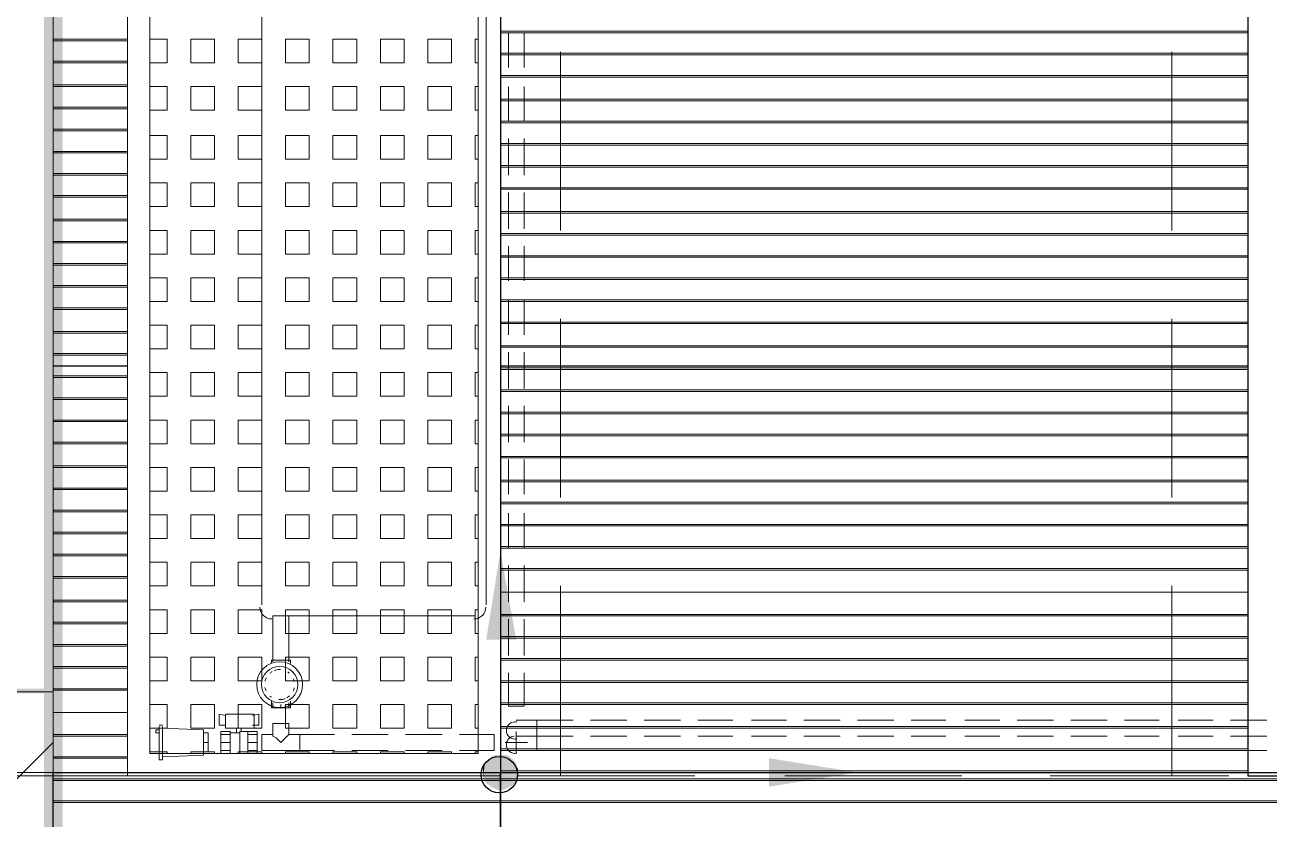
# Model space of a CAD drawing. Header units: millimetres. Extents: x -356862 to 418287, y 0 to 839748.
# Drawn here: x 35.966 to 37.278, y 9.798 to 10.635 of the extents above; entities that cross this region are included whole.
import ezdxf

# ---------------------------------------------------------------- set-up
doc = ezdxf.new("R2010")
doc.units = ezdxf.units.MM
doc.layers.add('PDF _Геометрия', color=7, linetype='Continuous', true_color=0xbababa)
doc.layers.add('PDF _Сплошная заливка', color=7, linetype='Continuous', true_color=0xf50000)

msp = doc.modelspace()

# ---------------------------------------------------------------- linework, layer by layer
at = {"layer": 'PDF _Геометрия', "color": 150, "lineweight": 30, "true_color": 0x0080ff}
for points in [[(38.6409, 10.3204), (38.3576, 10.3204), (38.3576, 10.5554), (38.3576, 10.792), (38.3576, 11.0287), (38.0742, 11.0287), (38.0742, 11.2653), (38.0742, 11.5003), (38.0742, 11.737), (37.7909, 11.737), (37.7909, 11.9736), (37.7909, 12.2103), (37.7909, 12.442), (37.5076, 12.442), (37.5076, 13.0369), (36.941, 13.0369), (36.941, 13.1553), (36.4676, 13.1553), (36.4676, 9.8471), (38.6409, 9.8471)], [(37.6493, 12.442), (37.2559, 12.442), (37.2559, 9.8437), (37.6493, 9.8437)], [(35.996, 9.8471), (38.6409, 9.8471), (38.6409, 9.6071), (38.9242, 9.6071), (38.9242, 9.4537), (35.996, 9.4537)], [(36.4676, 9.8471), (36.4676, 9.4537)]]:
    msp.add_lwpolyline(points, close=True, dxfattribs=at)
at = {"layer": 'PDF _Геометрия', "color": 7, "lineweight": 5}
for points in [[(35.996, 13.1503), (35.996, 9.8437)], [(36.531, 10.607), (36.531, 10.4187)], [(37.1759, 10.4187), (37.1759, 10.607)], [(36.531, 10.3254), (36.531, 10.137)], [(37.1759, 10.137), (37.1759, 10.3254)], [(36.531, 10.0437), (36.531, 9.8437)], [(37.1759, 9.8437), (37.1759, 10.0437)]]:
    msp.add_lwpolyline(points, dxfattribs=at)
at = {"layer": 'PDF _Геометрия', "color": 161, "lineweight": 9, "true_color": 0x7f9fff}
msp.add_lwpolyline([(35.996, 9.8437), (35.996, 13.1503), (36.0743, 13.1503), (36.0743, 9.8437)], close=True, dxfattribs=at)
at = {"layer": 'PDF _Геометрия', "color": 6, "lineweight": 9}
for points in [[(36.0743, 9.8437), (36.0743, 13.1503), (36.4676, 13.1503), (36.4676, 9.8437)], [(36.0977, 9.8671), (36.0977, 13.1269), (36.4443, 13.1269), (36.4443, 9.8671)], [(37.6493, 9.8437), (37.6493, 12.442), (37.2559, 12.442), (37.2559, 9.8437)]]:
    msp.add_lwpolyline(points, close=True, dxfattribs=at)
at = {"layer": 'PDF _Геометрия', "lineweight": 5}
for points in [[(36.216, 11.4187), (36.216, 10.0237)], [(36.4526, 10.0237), (36.4526, 11.4187)], [(36.2277, 10.0121), (36.441, 10.0121)]]:
    msp.add_lwpolyline(points, dxfattribs=at)
at = {"layer": 'PDF _Геометрия', "color": 254, "lineweight": 5, "true_color": 0xdcdcdc}
for points in [[(36.0743, 10.6204), (35.996, 10.6204)], [(37.2559, 10.6287), (36.4676, 10.6287)], [(37.2559, 10.6054), (36.4676, 10.6054)], [(36.0743, 10.597), (35.996, 10.597)], [(37.2559, 10.582), (36.4676, 10.582)], [(36.0743, 10.5704), (35.996, 10.5704)], [(37.2559, 10.5554), (36.4676, 10.5554)], [(36.0743, 10.547), (35.996, 10.547)], [(37.2559, 10.532), (36.4676, 10.532)], [(36.0743, 10.5237), (35.996, 10.5237)], [(36.0743, 10.502), (35.996, 10.502)], [(37.2559, 10.5104), (36.4676, 10.5104)], [(37.2559, 10.487), (36.4676, 10.487)], [(36.0743, 10.4787), (35.996, 10.4787)], [(37.2559, 10.4637), (36.4676, 10.4637)], [(36.0743, 10.4554), (35.996, 10.4554)], [(37.2559, 10.437), (36.4676, 10.437)], [(36.0743, 10.4287), (35.996, 10.4287)], [(37.2559, 10.4137), (36.4676, 10.4137)], [(36.0743, 10.4054), (35.996, 10.4054)], [(36.0743, 10.3837), (35.996, 10.3837)], [(37.2559, 10.3904), (36.4676, 10.3904)], [(37.2559, 10.3687), (36.4676, 10.3687)], [(36.0743, 10.3604), (35.996, 10.3604)], [(37.2559, 10.3454), (36.4676, 10.3454)], [(36.0743, 10.337), (35.996, 10.337)], [(37.2559, 10.322), (36.4676, 10.322)], [(36.0743, 10.3104), (35.996, 10.3104)], [(37.2559, 10.2954), (36.4676, 10.2954)], [(36.0743, 10.287), (35.996, 10.287)], [(36.0743, 10.2637), (35.996, 10.2637)], [(37.2559, 10.272), (36.4676, 10.272)], [(36.0743, 10.242), (35.996, 10.242)], [(37.2559, 10.2487), (36.4676, 10.2487)], [(37.2559, 10.227), (36.4676, 10.227)], [(36.0743, 10.2187), (35.996, 10.2187)], [(37.2559, 10.2037), (36.4676, 10.2037)], [(36.0743, 10.1954), (35.996, 10.1954)], [(37.2559, 10.1804), (36.4676, 10.1804)], [(36.0743, 10.1687), (35.996, 10.1687)], [(36.0743, 10.1454), (35.996, 10.1454)], [(37.2559, 10.1537), (36.4676, 10.1537)], [(36.0743, 10.122), (35.996, 10.122)], [(37.2559, 10.1304), (36.4676, 10.1304)], [(37.2559, 10.107), (36.4676, 10.107)], [(36.0743, 10.1004), (35.996, 10.1004)], [(37.2559, 10.0854), (36.4676, 10.0854)], [(36.0743, 10.0771), (35.996, 10.0771)], [(36.0743, 10.0537), (35.996, 10.0537)], [(37.2559, 10.0621), (36.4676, 10.0621)], [(37.2559, 10.0371), (36.4676, 10.0371)], [(36.0743, 10.0271), (35.996, 10.0271)], [(36.0743, 10.0037), (35.996, 10.0037)], [(37.2559, 10.0121), (36.4676, 10.0121)], [(37.2559, 9.9887), (36.4676, 9.9887)], [(36.0743, 9.9804), (35.996, 9.9804)], [(37.2559, 9.9671), (36.4676, 9.9671)], [(36.0743, 9.9587), (35.996, 9.9587)], [(36.0743, 9.9354), (35.996, 9.9354)], [(37.2559, 9.9437), (36.4676, 9.9437)], [(36.0743, 9.9104), (35.996, 9.9104)], [(37.2559, 9.9204), (36.4676, 9.9204)], [(36.0743, 9.8854), (35.996, 9.8854)], [(37.2559, 9.8937), (36.4676, 9.8937)], [(37.2559, 9.8704), (36.4676, 9.8704)], [(36.0743, 9.8621), (35.996, 9.8621)], [(38.6409, 9.8404), (35.996, 9.8404)], [(38.6409, 9.8171), (35.996, 9.8171)]]:
    msp.add_lwpolyline(points, dxfattribs=at)
for points in [[(35.996, 10.6187), (36.0743, 10.6187)], [(36.4676, 10.627), (37.2559, 10.627)], [(35.996, 10.5954), (36.0743, 10.5954)], [(36.4676, 10.6037), (37.2559, 10.6037)], [(36.4676, 10.5804), (37.2559, 10.5804)], [(35.996, 10.572), (36.0743, 10.572)], [(36.4676, 10.557), (37.2559, 10.557)], [(35.996, 10.5487), (36.0743, 10.5487)], [(36.4676, 10.5337), (37.2559, 10.5337)], [(35.996, 10.5254), (36.0743, 10.5254)], [(35.996, 10.5004), (36.0743, 10.5004)], [(36.4676, 10.5087), (37.2559, 10.5087)], [(35.996, 10.477), (36.0743, 10.477)], [(36.4676, 10.4854), (37.2559, 10.4854)], [(36.4676, 10.462), (37.2559, 10.462)], [(35.996, 10.4537), (36.0743, 10.4537)], [(36.4676, 10.4387), (37.2559, 10.4387)], [(35.996, 10.4304), (36.0743, 10.4304)], [(36.4676, 10.4154), (37.2559, 10.4154)], [(35.996, 10.407), (36.0743, 10.407)], [(35.996, 10.382), (36.0743, 10.382)], [(36.4676, 10.392), (37.2559, 10.392)], [(35.996, 10.3587), (36.0743, 10.3587)], [(36.4676, 10.367), (37.2559, 10.367)], [(36.4676, 10.3437), (37.2559, 10.3437)], [(35.996, 10.3354), (36.0743, 10.3354)], [(36.4676, 10.3204), (37.2559, 10.3204)], [(35.996, 10.312), (36.0743, 10.312)], [(36.4676, 10.297), (37.2559, 10.297)], [(35.996, 10.2887), (36.0743, 10.2887)], [(35.996, 10.2654), (36.0743, 10.2654)], [(36.4676, 10.2737), (37.2559, 10.2737)], [(36.4676, 10.2504), (37.2559, 10.2504)], [(35.996, 10.2404), (36.0743, 10.2404)], [(36.4676, 10.2254), (37.2559, 10.2254)], [(35.996, 10.217), (36.0743, 10.217)], [(36.4676, 10.202), (37.2559, 10.202)], [(35.996, 10.1937), (36.0743, 10.1937)], [(36.4676, 10.1787), (37.2559, 10.1787)], [(35.996, 10.1704), (36.0743, 10.1704)], [(35.996, 10.147), (36.0743, 10.147)], [(36.4676, 10.1554), (37.2559, 10.1554)], [(35.996, 10.1237), (36.0743, 10.1237)], [(36.4676, 10.132), (37.2559, 10.132)], [(36.4676, 10.1087), (37.2559, 10.1087)], [(35.996, 10.0987), (36.0743, 10.0987)], [(36.4676, 10.0837), (37.2559, 10.0837)], [(35.996, 10.0754), (36.0743, 10.0754)], [(36.4676, 10.0604), (37.2559, 10.0604)], [(35.996, 10.0521), (36.0743, 10.0521)], [(35.996, 10.0287), (36.0743, 10.0287)], [(36.4676, 10.0371), (37.2559, 10.0371)], [(35.996, 10.0054), (36.0743, 10.0054)], [(36.4676, 10.0137), (37.2559, 10.0137)], [(36.4676, 9.9904), (37.2559, 9.9904)], [(35.996, 9.9821), (36.0743, 9.9821)], [(36.4676, 9.9654), (37.2559, 9.9654)], [(35.996, 9.9571), (36.0743, 9.9571)], [(36.4676, 9.9421), (37.2559, 9.9421)], [(35.996, 9.9337), (36.0743, 9.9337)], [(35.996, 9.9104), (36.0743, 9.9104)], [(36.4676, 9.9187), (37.2559, 9.9187)], [(35.996, 9.8871), (36.0743, 9.8871)], [(36.4676, 9.8954), (37.2559, 9.8954)], [(36.4676, 9.8721), (37.2559, 9.8721)], [(35.996, 9.8637), (36.0743, 9.8637)], [(36.4676, 9.8487), (37.2559, 9.8487)], [(35.996, 9.8387), (38.6409, 9.8387)], [(35.996, 9.8154), (38.6409, 9.8154)]]:
    msp.add_lwpolyline(points, close=True, dxfattribs=at)
at = {"layer": 'PDF _Геометрия', "color": 6, "lineweight": 5}
for points in [[(36.0977, 10.5954), (36.116, 10.5954), (36.116, 10.6204), (36.0977, 10.6204)], [(36.4443, 10.5954), (36.441, 10.5954), (36.441, 10.6204), (36.4443, 10.6204)], [(36.0977, 10.5454), (36.116, 10.5454), (36.116, 10.5704), (36.0977, 10.5704)], [(36.4443, 10.5454), (36.441, 10.5454), (36.441, 10.5704), (36.4443, 10.5704)], [(36.0977, 10.4937), (36.116, 10.4937), (36.116, 10.5187), (36.0977, 10.5187)], [(36.4443, 10.4937), (36.441, 10.4937), (36.441, 10.5187), (36.4443, 10.5187)], [(36.0977, 10.4437), (36.116, 10.4437), (36.116, 10.4687), (36.0977, 10.4687)], [(36.4443, 10.4437), (36.441, 10.4437), (36.441, 10.4687), (36.4443, 10.4687)], [(36.0977, 10.3937), (36.116, 10.3937), (36.116, 10.4187), (36.0977, 10.4187)], [(36.4443, 10.3937), (36.441, 10.3937), (36.441, 10.4187), (36.4443, 10.4187)], [(36.0977, 10.3437), (36.116, 10.3437), (36.116, 10.3687), (36.0977, 10.3687)], [(36.4443, 10.3437), (36.441, 10.3437), (36.441, 10.3687), (36.4443, 10.3687)], [(36.0977, 10.2937), (36.116, 10.2937), (36.116, 10.3187), (36.0977, 10.3187)], [(36.4443, 10.2937), (36.441, 10.2937), (36.441, 10.3187), (36.4443, 10.3187)], [(36.0977, 10.2437), (36.116, 10.2437), (36.116, 10.2687), (36.0977, 10.2687)], [(36.4443, 10.2437), (36.441, 10.2437), (36.441, 10.2687), (36.4443, 10.2687)], [(36.0977, 10.1937), (36.116, 10.1937), (36.116, 10.2187), (36.0977, 10.2187)], [(36.4443, 10.1937), (36.441, 10.1937), (36.441, 10.2187), (36.4443, 10.2187)], [(36.0977, 10.1437), (36.116, 10.1437), (36.116, 10.1687), (36.0977, 10.1687)], [(36.4443, 10.1437), (36.441, 10.1437), (36.441, 10.1687), (36.4443, 10.1687)], [(36.0977, 10.0937), (36.116, 10.0937), (36.116, 10.1187), (36.0977, 10.1187)], [(36.4443, 10.0937), (36.441, 10.0937), (36.441, 10.1187), (36.4443, 10.1187)], [(36.0977, 10.0437), (36.116, 10.0437), (36.116, 10.0687), (36.0977, 10.0687)], [(36.4443, 10.0437), (36.441, 10.0437), (36.441, 10.0687), (36.4443, 10.0687)], [(36.0977, 9.9937), (36.116, 9.9937), (36.116, 10.0187), (36.0977, 10.0187)], [(36.4443, 9.9937), (36.441, 9.9937), (36.441, 10.0187), (36.4443, 10.0187)], [(36.0977, 9.9437), (36.116, 9.9437), (36.116, 9.9687), (36.0977, 9.9687)], [(36.4443, 9.9437), (36.441, 9.9437), (36.441, 9.9687), (36.4443, 9.9687)], [(36.0977, 9.8937), (36.116, 9.8937), (36.116, 9.9187), (36.0977, 9.9187)], [(36.4443, 9.8937), (36.441, 9.8937), (36.441, 9.9187), (36.4443, 9.9187)], [(36.116, 9.8671), (36.116, 9.8687), (36.0977, 9.8687)], [(36.141, 9.8671), (36.141, 9.8687), (36.166, 9.8687), (36.166, 9.8671)], [(36.191, 9.8671), (36.191, 9.8687), (36.216, 9.8687), (36.216, 9.8671)], [(36.241, 9.8671), (36.241, 9.8687), (36.266, 9.8687), (36.266, 9.8671)], [(36.291, 9.8671), (36.291, 9.8687), (36.316, 9.8687), (36.316, 9.8671)], [(36.341, 9.8671), (36.341, 9.8687), (36.366, 9.8687), (36.366, 9.8671)], [(36.391, 9.8671), (36.391, 9.8687), (36.416, 9.8687), (36.416, 9.8671)], [(36.441, 9.8671), (36.441, 9.8687), (36.4443, 9.8687)]]:
    msp.add_lwpolyline(points, dxfattribs=at)
for points in [[(36.141, 10.6204), (36.166, 10.6204), (36.166, 10.5954), (36.141, 10.5954)], [(36.191, 10.6204), (36.216, 10.6204), (36.216, 10.5954), (36.191, 10.5954)], [(36.241, 10.6204), (36.266, 10.6204), (36.266, 10.5954), (36.241, 10.5954)], [(36.291, 10.6204), (36.316, 10.6204), (36.316, 10.5954), (36.291, 10.5954)], [(36.341, 10.6204), (36.366, 10.6204), (36.366, 10.5954), (36.341, 10.5954)], [(36.391, 10.6204), (36.416, 10.6204), (36.416, 10.5954), (36.391, 10.5954)], [(36.141, 10.5704), (36.166, 10.5704), (36.166, 10.5454), (36.141, 10.5454)], [(36.191, 10.5704), (36.216, 10.5704), (36.216, 10.5454), (36.191, 10.5454)], [(36.241, 10.5704), (36.266, 10.5704), (36.266, 10.5454), (36.241, 10.5454)], [(36.291, 10.5704), (36.316, 10.5704), (36.316, 10.5454), (36.291, 10.5454)], [(36.341, 10.5704), (36.366, 10.5704), (36.366, 10.5454), (36.341, 10.5454)], [(36.391, 10.5704), (36.416, 10.5704), (36.416, 10.5454), (36.391, 10.5454)], [(36.141, 10.5187), (36.166, 10.5187), (36.166, 10.4937), (36.141, 10.4937)], [(36.191, 10.5187), (36.216, 10.5187), (36.216, 10.4937), (36.191, 10.4937)], [(36.241, 10.5187), (36.266, 10.5187), (36.266, 10.4937), (36.241, 10.4937)], [(36.291, 10.5187), (36.316, 10.5187), (36.316, 10.4937), (36.291, 10.4937)], [(36.341, 10.5187), (36.366, 10.5187), (36.366, 10.4937), (36.341, 10.4937)], [(36.391, 10.5187), (36.416, 10.5187), (36.416, 10.4937), (36.391, 10.4937)], [(36.141, 10.4687), (36.166, 10.4687), (36.166, 10.4437), (36.141, 10.4437)], [(36.191, 10.4687), (36.216, 10.4687), (36.216, 10.4437), (36.191, 10.4437)], [(36.241, 10.4687), (36.266, 10.4687), (36.266, 10.4437), (36.241, 10.4437)], [(36.291, 10.4687), (36.316, 10.4687), (36.316, 10.4437), (36.291, 10.4437)], [(36.341, 10.4687), (36.366, 10.4687), (36.366, 10.4437), (36.341, 10.4437)], [(36.391, 10.4687), (36.416, 10.4687), (36.416, 10.4437), (36.391, 10.4437)], [(36.141, 10.4187), (36.166, 10.4187), (36.166, 10.3937), (36.141, 10.3937)], [(36.191, 10.4187), (36.216, 10.4187), (36.216, 10.3937), (36.191, 10.3937)], [(36.241, 10.4187), (36.266, 10.4187), (36.266, 10.3937), (36.241, 10.3937)], [(36.291, 10.4187), (36.316, 10.4187), (36.316, 10.3937), (36.291, 10.3937)], [(36.341, 10.4187), (36.366, 10.4187), (36.366, 10.3937), (36.341, 10.3937)], [(36.391, 10.4187), (36.416, 10.4187), (36.416, 10.3937), (36.391, 10.3937)], [(36.141, 10.3687), (36.166, 10.3687), (36.166, 10.3437), (36.141, 10.3437)], [(36.191, 10.3687), (36.216, 10.3687), (36.216, 10.3437), (36.191, 10.3437)], [(36.241, 10.3687), (36.266, 10.3687), (36.266, 10.3437), (36.241, 10.3437)], [(36.291, 10.3687), (36.316, 10.3687), (36.316, 10.3437), (36.291, 10.3437)], [(36.341, 10.3687), (36.366, 10.3687), (36.366, 10.3437), (36.341, 10.3437)], [(36.391, 10.3687), (36.416, 10.3687), (36.416, 10.3437), (36.391, 10.3437)], [(36.141, 10.3187), (36.166, 10.3187), (36.166, 10.2937), (36.141, 10.2937)], [(36.191, 10.3187), (36.216, 10.3187), (36.216, 10.2937), (36.191, 10.2937)], [(36.241, 10.3187), (36.266, 10.3187), (36.266, 10.2937), (36.241, 10.2937)], [(36.291, 10.3187), (36.316, 10.3187), (36.316, 10.2937), (36.291, 10.2937)], [(36.341, 10.3187), (36.366, 10.3187), (36.366, 10.2937), (36.341, 10.2937)], [(36.391, 10.3187), (36.416, 10.3187), (36.416, 10.2937), (36.391, 10.2937)], [(36.141, 10.2687), (36.166, 10.2687), (36.166, 10.2437), (36.141, 10.2437)], [(36.191, 10.2687), (36.216, 10.2687), (36.216, 10.2437), (36.191, 10.2437)], [(36.241, 10.2687), (36.266, 10.2687), (36.266, 10.2437), (36.241, 10.2437)], [(36.291, 10.2687), (36.316, 10.2687), (36.316, 10.2437), (36.291, 10.2437)], [(36.341, 10.2687), (36.366, 10.2687), (36.366, 10.2437), (36.341, 10.2437)], [(36.391, 10.2687), (36.416, 10.2687), (36.416, 10.2437), (36.391, 10.2437)], [(36.141, 10.2187), (36.166, 10.2187), (36.166, 10.1937), (36.141, 10.1937)], [(36.191, 10.2187), (36.216, 10.2187), (36.216, 10.1937), (36.191, 10.1937)], [(36.241, 10.2187), (36.266, 10.2187), (36.266, 10.1937), (36.241, 10.1937)], [(36.291, 10.2187), (36.316, 10.2187), (36.316, 10.1937), (36.291, 10.1937)], [(36.341, 10.2187), (36.366, 10.2187), (36.366, 10.1937), (36.341, 10.1937)], [(36.391, 10.2187), (36.416, 10.2187), (36.416, 10.1937), (36.391, 10.1937)], [(36.141, 10.1687), (36.166, 10.1687), (36.166, 10.1437), (36.141, 10.1437)], [(36.191, 10.1687), (36.216, 10.1687), (36.216, 10.1437), (36.191, 10.1437)], [(36.241, 10.1687), (36.266, 10.1687), (36.266, 10.1437), (36.241, 10.1437)], [(36.291, 10.1687), (36.316, 10.1687), (36.316, 10.1437), (36.291, 10.1437)], [(36.341, 10.1687), (36.366, 10.1687), (36.366, 10.1437), (36.341, 10.1437)], [(36.391, 10.1687), (36.416, 10.1687), (36.416, 10.1437), (36.391, 10.1437)], [(36.141, 10.1187), (36.166, 10.1187), (36.166, 10.0937), (36.141, 10.0937)], [(36.191, 10.1187), (36.216, 10.1187), (36.216, 10.0937), (36.191, 10.0937)], [(36.241, 10.1187), (36.266, 10.1187), (36.266, 10.0937), (36.241, 10.0937)], [(36.291, 10.1187), (36.316, 10.1187), (36.316, 10.0937), (36.291, 10.0937)], [(36.341, 10.1187), (36.366, 10.1187), (36.366, 10.0937), (36.341, 10.0937)], [(36.391, 10.1187), (36.416, 10.1187), (36.416, 10.0937), (36.391, 10.0937)], [(36.141, 10.0687), (36.166, 10.0687), (36.166, 10.0437), (36.141, 10.0437)], [(36.191, 10.0687), (36.216, 10.0687), (36.216, 10.0437), (36.191, 10.0437)], [(36.241, 10.0687), (36.266, 10.0687), (36.266, 10.0437), (36.241, 10.0437)], [(36.291, 10.0687), (36.316, 10.0687), (36.316, 10.0437), (36.291, 10.0437)], [(36.341, 10.0687), (36.366, 10.0687), (36.366, 10.0437), (36.341, 10.0437)], [(36.391, 10.0687), (36.416, 10.0687), (36.416, 10.0437), (36.391, 10.0437)], [(36.141, 10.0187), (36.166, 10.0187), (36.166, 9.9937), (36.141, 9.9937)], [(36.191, 10.0187), (36.216, 10.0187), (36.216, 9.9937), (36.191, 9.9937)], [(36.241, 10.0187), (36.266, 10.0187), (36.266, 9.9937), (36.241, 9.9937)], [(36.291, 10.0187), (36.316, 10.0187), (36.316, 9.9937), (36.291, 9.9937)], [(36.341, 10.0187), (36.366, 10.0187), (36.366, 9.9937), (36.341, 9.9937)], [(36.391, 10.0187), (36.416, 10.0187), (36.416, 9.9937), (36.391, 9.9937)], [(36.141, 9.9687), (36.166, 9.9687), (36.166, 9.9437), (36.141, 9.9437)], [(36.191, 9.9687), (36.216, 9.9687), (36.216, 9.9437), (36.191, 9.9437)], [(36.241, 9.9687), (36.266, 9.9687), (36.266, 9.9437), (36.241, 9.9437)], [(36.291, 9.9687), (36.316, 9.9687), (36.316, 9.9437), (36.291, 9.9437)], [(36.341, 9.9687), (36.366, 9.9687), (36.366, 9.9437), (36.341, 9.9437)], [(36.391, 9.9687), (36.416, 9.9687), (36.416, 9.9437), (36.391, 9.9437)], [(36.141, 9.9187), (36.166, 9.9187), (36.166, 9.8937), (36.141, 9.8937)], [(36.191, 9.9187), (36.216, 9.9187), (36.216, 9.8937), (36.191, 9.8937)], [(36.241, 9.9187), (36.266, 9.9187), (36.266, 9.8937), (36.241, 9.8937)], [(36.291, 9.9187), (36.316, 9.9187), (36.316, 9.8937), (36.291, 9.8937)], [(36.341, 9.9187), (36.366, 9.9187), (36.366, 9.8937), (36.341, 9.8937)], [(36.391, 9.9187), (36.416, 9.9187), (36.416, 9.8937), (36.391, 9.8937)]]:
    msp.add_lwpolyline(points, close=True, dxfattribs=at)
at = {"layer": 'PDF _Геометрия', "color": 252, "lineweight": 5, "true_color": 0x989898}
for points in [[(36.476, 10.627), (36.476, 10.5904)], [(36.4926, 10.5904), (36.4926, 10.627)], [(36.476, 10.5704), (36.476, 10.5337)], [(36.4926, 10.5337), (36.4926, 10.5704)], [(36.476, 10.5154), (36.476, 10.477)], [(36.4926, 10.477), (36.4926, 10.5154)], [(36.476, 10.4587), (36.476, 10.4204)], [(36.4926, 10.4204), (36.4926, 10.4587)], [(36.476, 10.402), (36.476, 10.3654)], [(36.4926, 10.3654), (36.4926, 10.402)], [(36.476, 10.3454), (36.476, 10.3087)], [(36.4926, 10.3087), (36.4926, 10.3454)], [(36.476, 10.2904), (36.476, 10.252)], [(36.4926, 10.252), (36.4926, 10.2904)], [(36.476, 10.2337), (36.476, 10.1954)], [(36.4926, 10.1954), (36.4926, 10.2337)], [(36.476, 10.177), (36.476, 10.1404)], [(36.4926, 10.1404), (36.4926, 10.177)], [(36.476, 10.1204), (36.476, 10.0837)], [(36.4926, 10.0837), (36.4926, 10.1204)], [(36.476, 10.0654), (36.476, 10.0271)], [(36.4926, 10.0271), (36.4926, 10.0654)], [(36.2277, 10.0121), (36.2277, 9.9654)], [(36.2443, 9.9654), (36.2443, 10.0121)], [(36.476, 10.0087), (36.476, 9.9704)], [(36.4926, 9.9704), (36.4926, 10.0087)], [(36.476, 9.9521), (36.476, 9.9171), (36.4843, 9.9171), (36.4926, 9.9171), (36.4926, 9.9521)], [(36.5443, 9.9021), (36.506, 9.9021), (36.506, 9.8937), (36.506, 9.8854)], [(36.601, 9.9021), (36.5626, 9.9021)], [(36.6576, 9.9021), (36.6193, 9.9021)], [(36.7126, 9.9021), (36.676, 9.9021)], [(36.7693, 9.9021), (36.7326, 9.9021)], [(36.826, 9.9021), (36.7876, 9.9021)], [(36.8826, 9.9021), (36.8443, 9.9021)], [(36.9376, 9.9021), (36.901, 9.9021)], [(36.9943, 9.9021), (36.9576, 9.9021)], [(37.051, 9.9021), (37.0126, 9.9021)], [(37.1076, 9.9021), (37.0693, 9.9021)], [(37.1626, 9.9021), (37.1259, 9.9021)], [(37.2193, 9.9021), (37.1826, 9.9021)], [(37.2759, 9.9021), (37.2376, 9.9021)], [(36.2927, 9.8871), (36.256, 9.8871), (36.256, 9.8787), (36.256, 9.8704), (36.2927, 9.8704)], [(36.3493, 9.8871), (36.311, 9.8871)], [(36.406, 9.8871), (36.3676, 9.8871)], [(36.4243, 9.8704), (36.461, 9.8704), (36.461, 9.8787), (36.461, 9.8871), (36.4243, 9.8871)], [(36.5443, 9.8854), (36.506, 9.8854), (36.506, 9.8787), (36.506, 9.8704), (36.5443, 9.8704)], [(36.5626, 9.8854), (36.601, 9.8854)], [(36.6193, 9.8854), (36.6576, 9.8854)], [(36.676, 9.8854), (36.7126, 9.8854)], [(36.7326, 9.8854), (36.7693, 9.8854)], [(36.7876, 9.8854), (36.826, 9.8854)], [(36.8443, 9.8854), (36.8826, 9.8854)], [(36.901, 9.8854), (36.9376, 9.8854)], [(36.9576, 9.8854), (36.9943, 9.8854)], [(37.0126, 9.8854), (37.051, 9.8854)], [(37.0693, 9.8854), (37.1076, 9.8854)], [(37.1259, 9.8854), (37.1626, 9.8854)], [(37.1826, 9.8854), (37.2193, 9.8854)], [(37.2376, 9.8854), (37.2759, 9.8854)], [(36.311, 9.8704), (36.3493, 9.8704)], [(36.3676, 9.8704), (36.406, 9.8704)], [(36.5626, 9.8704), (36.601, 9.8704)], [(36.6193, 9.8704), (36.6576, 9.8704)], [(36.676, 9.8704), (36.7126, 9.8704)], [(36.7326, 9.8704), (36.7693, 9.8704)], [(36.7876, 9.8704), (36.826, 9.8704)], [(36.8443, 9.8704), (36.8826, 9.8704)], [(36.901, 9.8704), (36.9376, 9.8704)], [(36.9576, 9.8704), (36.9943, 9.8704)], [(37.0126, 9.8704), (37.051, 9.8704)], [(37.0693, 9.8704), (37.1076, 9.8704)], [(37.1259, 9.8704), (37.1626, 9.8704)], [(37.1826, 9.8704), (37.2193, 9.8704)], [(37.2376, 9.8704), (37.2759, 9.8704)]]:
    msp.add_lwpolyline(points, dxfattribs=at)
at = {"layer": 'PDF _Геометрия', "color": 150, "lineweight": 30, "true_color": 0x0080ff}
for points in [[(36.0743, 10.2754), (35.996, 10.2754)], [(37.2559, 10.2754), (36.4676, 10.2754)]]:
    msp.add_lwpolyline(points, dxfattribs=at)
at = {"layer": 'PDF _Геометрия', "color": 1, "lineweight": 30, "true_color": 0xfa0000}
msp.add_lwpolyline([(36.4676, 9.9871), (36.4676, 9.8471), (36.751, 9.8471)], dxfattribs=at)
at = {"layer": 'PDF _Геометрия', "color": 5, "lineweight": 5}
for points in [[(36.2347, 9.9639, 1), (36.2347, 9.9156, 1)], [(36.2347, 9.9589, 0.999999), (36.2347, 9.9206, 0.999999)]]:
    msp.add_lwpolyline(points, format="xyb", close=True, dxfattribs=at)
for points in [[(36.226, 9.9621), (36.226, 9.9654), (36.236, 9.9654), (36.246, 9.9654), (36.246, 9.9621)], [(36.2277, 9.9654), (36.2277, 9.9637)], [(36.2443, 9.9637), (36.2443, 9.9654)], [(36.246, 9.9154), (36.246, 9.9221), (36.246, 9.9154), (36.236, 9.9154), (36.226, 9.9154), (36.226, 9.9221), (36.226, 9.9154)], [(36.2277, 9.9204), (36.2277, 9.9154)], [(36.236, 9.9187), (36.236, 9.9154)], [(36.2443, 9.9154), (36.2443, 9.9204)], [(36.111, 9.8971), (36.1077, 9.8971)], [(36.1777, 9.9071), (36.171, 9.9087), (36.171, 9.8971), (36.1777, 9.8971)], [(36.206, 9.8971), (36.2127, 9.8971), (36.2127, 9.9087), (36.206, 9.9071)], [(36.2277, 9.8987), (36.2277, 9.8987)], [(36.2443, 9.8987), (36.2443, 9.8987)], [(36.1077, 9.8921), (36.1043, 9.8921)], [(36.1043, 9.8887), (36.1043, 9.8921), (36.1043, 9.8887), (36.1077, 9.8887)], [(36.1077, 9.8954), (36.1077, 9.8787), (36.1077, 9.8604), (36.111, 9.8604), (36.111, 9.8787), (36.111, 9.8954)], [(36.111, 9.8637), (36.1543, 9.8654), (36.1543, 9.8787), (36.1543, 9.8921), (36.111, 9.8937)], [(36.201, 9.8671), (36.211, 9.8671), (36.211, 9.8704), (36.211, 9.8787), (36.211, 9.8871), (36.211, 9.8904), (36.201, 9.8904), (36.201, 9.8787), (36.201, 9.8671), (36.1927, 9.8671), (36.1827, 9.8671), (36.1727, 9.8671), (36.1727, 9.8704), (36.1727, 9.8787), (36.1727, 9.8871), (36.1727, 9.8904), (36.1827, 9.8904), (36.1827, 9.8871), (36.1827, 9.8787), (36.1827, 9.8704), (36.1827, 9.8671)], [(36.1727, 9.8871), (36.1827, 9.8871)], [(36.1927, 9.8671), (36.1927, 9.8787), (36.1927, 9.8904), (36.1927, 9.8887), (36.1927, 9.8904), (36.1943, 9.8904), (36.1927, 9.8904), (36.1927, 9.8887), (36.191, 9.8887), (36.1893, 9.8887), (36.1827, 9.8887)], [(36.1893, 9.8937), (36.1893, 9.8887), (36.191, 9.8887)], [(36.1927, 9.8904), (36.1927, 9.8904)], [(36.1927, 9.8887), (36.1927, 9.8887)], [(36.1927, 9.8887), (36.1927, 9.8887)], [(36.201, 9.8904), (36.1943, 9.8904), (36.1943, 9.8937)], [(36.211, 9.8871), (36.201, 9.8871)], [(36.216, 9.8871), (36.216, 9.8871)], [(36.2443, 9.8871), (36.2427, 9.8854), (36.241, 9.8837), (36.236, 9.8787), (36.231, 9.8837), (36.2277, 9.8854), (36.2277, 9.8871)], [(36.4843, 9.8704), (36.486, 9.8704), (36.4876, 9.8704), (36.4893, 9.8704), (36.491, 9.8704), (36.4926, 9.8704), (36.4943, 9.8704), (36.496, 9.8704), (36.4976, 9.8704), (36.4993, 9.8704), (36.501, 9.8704), (36.5026, 9.8704), (36.5043, 9.8704), (36.506, 9.8704), (36.506, 9.8787), (36.506, 9.8854)], [(36.1727, 9.8787), (36.1827, 9.8787)], [(36.1827, 9.8704), (36.1727, 9.8704)], [(36.201, 9.8787), (36.211, 9.8787)], [(36.201, 9.8704), (36.211, 9.8704)]]:
    msp.add_lwpolyline(points, dxfattribs=at)
for points in [[(36.2357, 9.9555, 0.016113), (36.2347, 9.9556, 0.09375), (36.2289, 9.9545)], [(36.2337, 9.9239, 0.016113), (36.2347, 9.9239, 0.09375), (36.2405, 9.925)], [(36.4821, 9.8855, 0.382579), (36.4739, 9.8764, 0.479552), (36.485, 9.8674)]]:
    msp.add_lwpolyline(points, format="xyb", dxfattribs=at)
at = {"layer": 'PDF _Геометрия', "color": 7, "lineweight": 18}
msp.add_lwpolyline([(30.4279, 9.3604), (30.4279, 9.4504), (30.8612, 9.4504), (30.8612, 9.8437), (30.4279, 9.8437), (30.4279, 9.9321), (35.996, 9.9321), (35.996, 9.6071), (35.996, 9.3604)], close=True, dxfattribs=at)
at = {"layer": 'PDF _Геометрия', "color": 5, "lineweight": 5}
for points in [[(36.2077, 9.8937), (36.2077, 9.9087), (36.1777, 9.9087), (36.1777, 9.8937)], [(36.2443, 9.8987), (36.2277, 9.8987), (36.2277, 9.8871), (36.216, 9.8871), (36.216, 9.8704), (36.236, 9.8704), (36.256, 9.8704), (36.256, 9.8871), (36.2443, 9.8871)], [(36.1593, 9.8687), (36.1593, 9.8787), (36.1593, 9.8887), (36.1543, 9.8887), (36.1593, 9.8887), (36.1593, 9.8787), (36.1593, 9.8687), (36.1543, 9.8687)], [(36.1593, 9.8787), (36.1543, 9.8787)]]:
    msp.add_lwpolyline(points, close=True, dxfattribs=at)
at = {"layer": 'PDF _Геометрия', "color": 1, "lineweight": 5}
msp.add_lwpolyline([(36.485, 9.9003, 0.479552), (36.4739, 9.8914, 0.479552), (36.485, 9.8824)], format="xyb", dxfattribs=at)
for points in [[(36.4843, 9.8854), (36.486, 9.8854), (36.4876, 9.8854), (36.4893, 9.8854), (36.491, 9.8854), (36.4926, 9.8854), (36.4943, 9.8854), (36.496, 9.8854), (36.4976, 9.8854), (36.4993, 9.8854), (36.501, 9.8854), (36.5026, 9.8854), (36.5043, 9.8854), (36.506, 9.8854), (36.506, 9.8937), (36.506, 9.9021), (36.5043, 9.9021), (36.5026, 9.9021), (36.501, 9.9021), (36.4993, 9.9021), (36.4976, 9.9021), (36.496, 9.9021), (36.4943, 9.9021), (36.4926, 9.9021), (36.491, 9.9021), (36.4893, 9.9021), (36.4876, 9.9021), (36.486, 9.9021), (36.4843, 9.9021)], [(36.4843, 9.8671), (36.4843, 9.8904)], [(36.496, 9.8787), (36.4726, 9.8787)]]:
    msp.add_lwpolyline(points, dxfattribs=at)
at = {"layer": 'PDF _Геометрия', "color": 161, "lineweight": 9, "true_color": 0x7f9fff}
msp.add_lwpolyline([(35.996, 9.8787), (35.4777, 9.3604)], dxfattribs=at)
at = {"layer": 'PDF _Геометрия', "color": 7, "lineweight": 18}
msp.add_lwpolyline([(36.311, 9.8471), (35.671, 9.8471)], dxfattribs=at)
at = {"layer": 'PDF _Геометрия', "color": 7, "lineweight": 9}
for points in [[(35.9227, 9.8437), (36.111, 9.8437)], [(36.2043, 9.8437), (36.3926, 9.8437)], [(36.486, 9.8437), (36.6726, 9.8437)], [(36.7676, 9.8437), (36.9543, 9.8437)], [(37.0476, 9.8437), (37.2359, 9.8437)]]:
    msp.add_lwpolyline(points, dxfattribs=at)
at = {"layer": 'PDF _Геометрия', "color": 1, "lineweight": 30, "true_color": 0xfa0000}
msp.add_circle((36.4664, 9.8447), 0.0192, dxfattribs=at)
at = {"layer": 'PDF _Геометрия', "lineweight": 5}
for centre, start, end in [((36.2264, 10.0214), 180, 270), ((36.4397, 10.0214), 270, 360)]:
    msp.add_arc(centre, 0.0125, start, end, dxfattribs=at)
at = {"layer": 'PDF _Геометрия', "color": 5, "lineweight": 5}
for start, end in [(119.3611, 130.7979), (49.8725, 57.4422), (191.6951, 204.7027), (153.7369, 167.3057), (333.7369, 347.3057), (11.6951, 24.7027), (229.8725, 237.4422), (299.3611, 310.7979)]:
    msp.add_arc((36.2347, 9.9397), 0.0158, start, end, dxfattribs=at)
at = {"layer": 'PDF _Сплошная заливка', "color": 5, "transparency": 33554559}
for points in [[(35.986, 9.4504), (36.006, 9.4504), (35.986, 13.6336)], [(36.006, 9.4504), (35.986, 13.6336), (36.006, 13.6336)]]:
    msp.add_solid(points, dxfattribs=at)
at = {"layer": 'PDF _Сплошная заливка', "color": 1, "true_color": 0xfa0000, "transparency": 33554559}
for points in [[(36.4526, 9.9871), (36.4676, 10.0804), (36.4843, 9.9871)], [(36.451, 9.8554), (36.451, 9.8387), (36.4526, 9.8587)], [(36.451, 9.8387), (36.4526, 9.8587), (36.4526, 9.8354)], [(36.4526, 9.8587), (36.4526, 9.8354), (36.456, 9.8604)], [(36.4526, 9.8354), (36.456, 9.8604), (36.456, 9.8337)], [(36.456, 9.8604), (36.456, 9.8337), (36.4576, 9.8637)], [(36.456, 9.8337), (36.4576, 9.8637), (36.4576, 9.8321)], [(36.4576, 9.8637), (36.4576, 9.8321), (36.461, 9.8654)], [(36.4576, 9.8321), (36.461, 9.8654), (36.461, 9.8304)], [(36.461, 9.8654), (36.461, 9.8304), (36.4643, 9.8654)], [(36.461, 9.8304), (36.4643, 9.8654), (36.4643, 9.8287)], [(36.4643, 9.8654), (36.4643, 9.8287), (36.4676, 9.8654)], [(36.4643, 9.8287), (36.4676, 9.8654), (36.4676, 9.8287)], [(36.4676, 9.8654), (36.4676, 9.8287), (36.471, 9.8654)], [(36.4676, 9.8287), (36.471, 9.8654), (36.471, 9.8287)], [(36.471, 9.8654), (36.471, 9.8287), (36.4743, 9.8654)], [(36.471, 9.8287), (36.4743, 9.8654), (36.4743, 9.8304)], [(36.4743, 9.8654), (36.4743, 9.8304), (36.4776, 9.8637)], [(36.4743, 9.8304), (36.4776, 9.8637), (36.4776, 9.8321)], [(36.4776, 9.8637), (36.4776, 9.8321), (36.481, 9.8604)], [(36.4776, 9.8321), (36.481, 9.8604), (36.481, 9.8337)], [(36.481, 9.8604), (36.481, 9.8337), (36.4826, 9.8587)], [(36.481, 9.8337), (36.4826, 9.8587), (36.4826, 9.8354)], [(36.4826, 9.8587), (36.4826, 9.8354), (36.4843, 9.8554)], [(36.751, 9.8621), (36.8443, 9.8471), (36.751, 9.8321)], [(36.4493, 9.8521), (36.4493, 9.8421), (36.451, 9.8554)], [(36.4493, 9.8421), (36.451, 9.8554), (36.451, 9.8387)], [(36.4493, 9.8487), (36.4493, 9.8454), (36.4493, 9.8521)], [(36.4493, 9.8454), (36.4493, 9.8521), (36.4493, 9.8421)], [(36.4826, 9.8354), (36.4843, 9.8554), (36.4843, 9.8387)], [(36.4843, 9.8554), (36.4843, 9.8387), (36.486, 9.8521)], [(36.4843, 9.8387), (36.486, 9.8521), (36.486, 9.8421)], [(36.486, 9.8521), (36.486, 9.8421), (36.486, 9.8487)], [(36.486, 9.8421), (36.486, 9.8487), (36.486, 9.8454)]]:
    msp.add_solid(points, dxfattribs=at)
at = {"layer": 'PDF _Сплошная заливка', "color": 161, "true_color": 0x7f9fff, "transparency": 33554559}
for points in [[(35.996, 9.9304), (35.996, 9.9354), (30.4279, 9.9304)], [(35.996, 9.9354), (30.4279, 9.9304), (30.4279, 9.9354)]]:
    msp.add_solid(points, dxfattribs=at)

doc.saveas('drawing.dxf')
